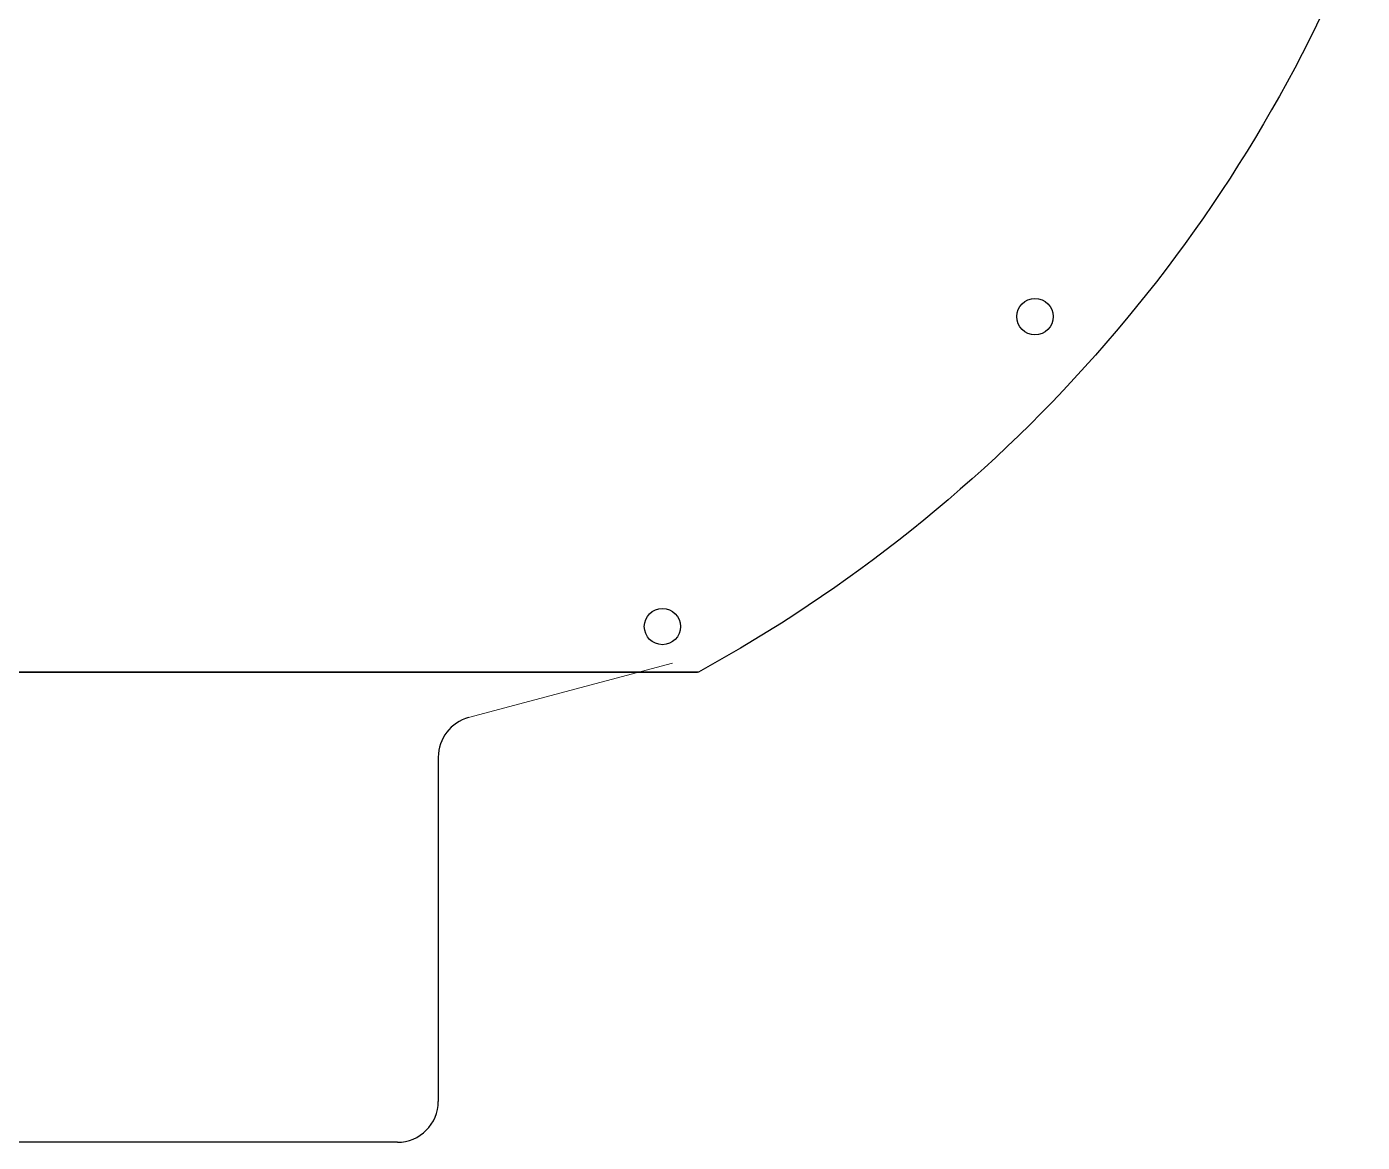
# Model space of a CAD drawing. Header units: millimetres. Extents: x 1040 to 3675, y 249 to 975.
# Drawn here: x 3374.54 to 3390.87, y 849.41 to 863.04 of the extents above; entities that cross this region are included whole.
import ezdxf

# ---------------------------------------------------------------- set-up
doc = ezdxf.new("R2010")
doc.units = ezdxf.units.MM
for name, color, linetype in [('BL', 6, 'Continuous'), ('dim', 3, 'Continuous'), ('FPC', 33, 'Continuous')]:
    doc.layers.add(name, color=color, linetype=linetype)

msp = doc.modelspace()

# ---------------------------------------------------------------- linework, layer by layer
msp.add_line((3379.0706, 849.4092), (3372.3344, 849.4092))
for centre in [(3386.8648, 859.4991), (3382.311, 855.7118)]:
    msp.add_circle(centre, 0.2218)
msp.add_arc((3379.0706, 849.9092), 0.5, 270, 0)
at = {"layer": 'BL', "color": 0}
msp.add_line((3365.3212, 855.155), (3382.738, 855.155), dxfattribs=at)
at = {"layer": 'BL', "color": 4}
msp.add_lwpolyline([(3382.7501, 855.155), (3365.3333, 855.155, -0.1744288), (3357.2057, 864.346), (3357.2057, 877.7439, -0.2183869), (3368.1348, 888.175), (3370.8417, 888.175), (3377.2417, 888.175), (3379.9486, 888.175, -0.2179149), (3390.8657, 877.7743), (3390.8657, 864.3157, -0.1739646)], format="xyb", close=True, dxfattribs=at)
at = {"layer": 'dim'}
msp.add_line((3379.5706, 854.1159), (3379.5706, 849.9092), dxfattribs=at)
msp.add_arc((3380.0706, 854.1159), 0.5, 104.93142, 180, dxfattribs=at)
at = {"layer": 'FPC', "linetype": 'Continuous', "lineweight": 5}
msp.add_line((3382.4336, 855.2635), (3379.9418, 854.599), dxfattribs=at)

doc.saveas('drawing.dxf')
